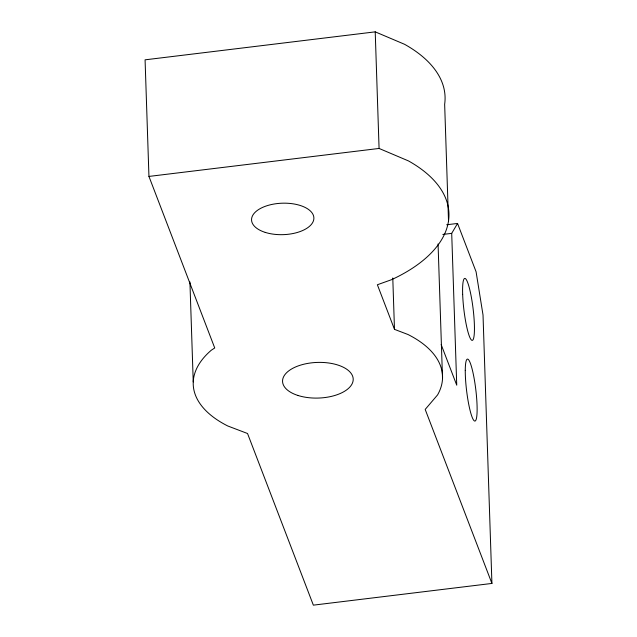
<?xml version="1.0" encoding="UTF-8"?>
<svg xmlns="http://www.w3.org/2000/svg" width="637" height="637" viewBox="0 0 637 637"><rect width="100%" height="100%" fill="white"/><g stroke="black" fill="none" stroke-linecap="round" stroke-linejoin="round"><path stroke-width="0.96" d="M441.154 344.545L456.737 385.178L451.705 233.357L457.549 223.444L446.704 224.757M448.512 220.888L444.65 104.285A166.305 83.901 -1.9 0 0 404.575 44.303L375.217 31.85L145.077 59.83L148.947 176.425L214.733 347.969L211.325 350.199A124.725 62.928 -1.9 0 0 227.783 425.986L247.538 433.51L313.356 605.15L491.923 583.436L483.021 315.02L476.086 271.776L457.549 223.444M148.947 176.425L379.079 148.445L408.444 160.906A166.305 83.901 -1.9 0 1 391.468 279.723L377.375 284.755L394.486 329.361L407.983 334.505A124.725 62.928 -1.9 0 1 437.563 394.924L425.19 409.424L491.923 583.436M442.819 234.44L451.705 233.357M438.065 243.963L442.524 378.561M392.782 277.979L394.486 329.361M375.217 31.85L379.079 148.445M189.922 281.968L193.242 381.929M265.223 232.386A31.181 15.734 -1.9 0 0 313.802 219.295A31.181 15.734 -1.9 0 0 269.125 205.098A31.181 15.734 -1.9 0 0 265.223 232.386M298.06 395.497A35.338 17.828 -1.9 0 0 353.113 380.663A35.338 17.828 -1.9 0 0 302.479 364.571A35.338 17.828 -1.9 0 0 298.06 395.497M462.661 294.358A31.181 4.626 83.1 0 0 472.28 340.365A31.181 4.626 83.1 0 0 470.639 293.514A31.181 4.626 83.1 0 0 462.661 294.358M465.265 370.36A31.181 4.626 83.1 0 0 474.047 420.651A31.181 4.626 83.1 0 0 474.302 379.389A31.181 4.626 83.1 0 0 465.265 370.36"/></g></svg>
